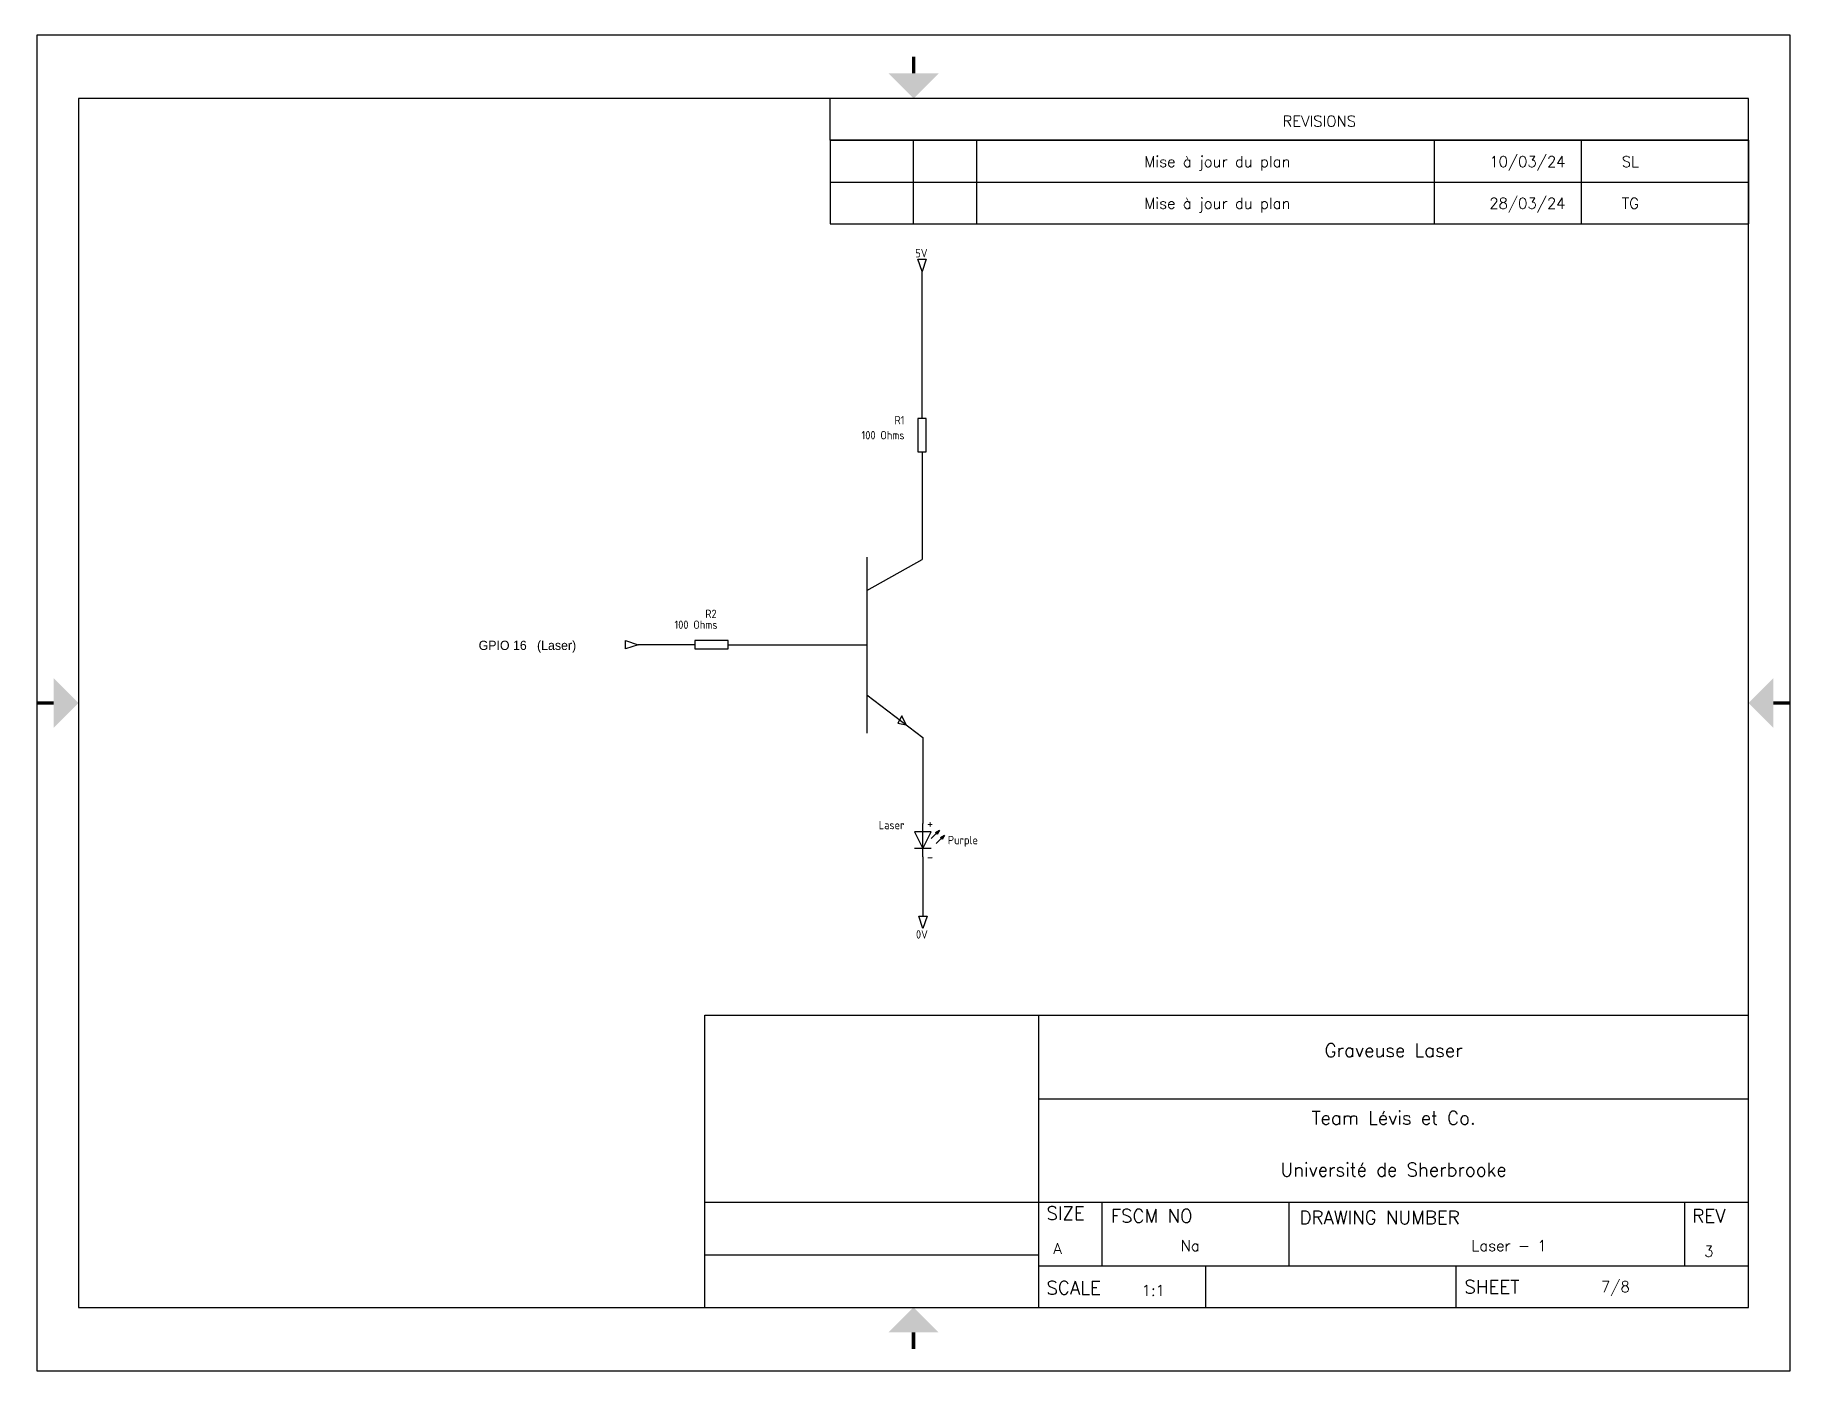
# Model space of a CAD drawing. Header units: inches. Extents: x -1 to 1051, y 0 to 800.
import ezdxf
from ezdxf.enums import TextEntityAlignment as Align

# ---------------------------------------------------------------- set-up
doc = ezdxf.new("R2010")
doc.units = ezdxf.units.IN
doc.header["$LTSCALE"] = 0.75
doc.header["$MEASUREMENT"] = 0
for name, color, linetype in [('BLK_20AWG', 7, 'Continuous'), ('MISC', 2, 'Continuous'), ('SYMS', 7, 'Continuous'), ('TAGS', 51, 'Continuous'), ('TB_LABELS', 1, 'Continuous'), ('Title Block', 7, 'Continuous'), ('Viewport', 7, 'Continuous'), ('XREF', 7, 'Continuous')]:
    doc.layers.add(name, color=color, linetype=linetype)
doc.styles.add('Roman', font='romans')
doc.styles.add('WD', font='romans.shx')
doc.styles.add('WD_IEC', font='isocp2.shx', dxfattribs={"width": 0.9, "height": 4})

# ---------------------------------------------------------------- blocks, each defined once
blk = doc.blocks.new('ANSI_border_A(L)')
for p, q in [((475, 737), (475, 762)), ((1025, 737), (475, 737))]:
    blk.add_line(p, q)
at = {"layer": 'Title Block'}
for p, q in [((0, 800), (0, 0)), ((1050, 800), (0, 800)), ((1050, 0), (1050, 800)), ((25, 762), (25, 38)), ((1025, 762), (25, 762)), ((1025, 38), (1025, 762)), ((25, 38), (1025, 38)), ((0, 0), (1050, 0))]:
    blk.add_line(p, q, dxfattribs=at)
at = {"layer": 'Title Block', "const_width": 2}
for points in [[(525.1, 787.1), (525.1, 777.1)], [(0, 400), (10, 400)], [(1050, 400), (1040, 400)], [(525, 13), (525, 23)]]:
    blk.add_lwpolyline(points, dxfattribs=at)
at = {"layer": 'Title Block'}
for points in [[(510.1, 777.1), (540.1, 777.1), (525.1, 762.1)], [(10, 385), (10, 415), (25, 400)], [(1040, 385), (1040, 415), (1025, 400)], [(510, 23), (540, 23), (525, 38)]]:
    blk.add_solid(points, dxfattribs=at)
at = {"layer": 'Title Block', "style": 'Roman'}
blk.add_text('REVISIONS', height=6.5, dxfattribs=at).set_placement((746, 745.2))
blk = doc.blocks.new('ANSI_REVblock_A')
blk.add_line((0, 0), (0, -0.25))
at = {"layer": 'Title Block'}
for p, q in [((-5.5, 0), (0, 0)), ((-5.5, 0), (-5.5, -0.25)), ((-5, -0.25), (-5, 0)), ((-4.62, -0.25), (-4.62, 0)), ((-1.88, -0.25), (-1.88, 0)), ((-1, -0.25), (-1, 0)), ((-5.5, -0.25), (0, -0.25))]:
    blk.add_line(p, q, dxfattribs=at)
at = {"style": 'WD'}
for tag, p in [('ZONE', (-5.391, -0.16)), ('REV', (-4.92, -0.16)), ('DESCRIPTION', (-3.618, -0.16)), ('DATE', (-1.552, -0.16)), ('APPROVED', (-0.759, -0.16))]:
    blk.add_attdef(tag, p, '', height=0.065, dxfattribs=at)
at = {"style": 'WD', "flags": 1}
blk.add_attdef('WD_TB', (-4.505, -0.154), '', height=0.03, dxfattribs=at)
blk = doc.blocks.new('ANSI_tblock_desc_A(L)')
for p, q in [((0, 0), (0, 1.75)), ((-6.25, 0), (0, 0))]:
    blk.add_line(p, q)
at = {"layer": 'Title Block'}
for p, q in [((-6.25, 1.75), (0, 1.75)), ((-6.25, 0), (-6.25, 1.75)), ((-4.25, 0), (-4.25, 1.75)), ((-4.25, 1.25), (0, 1.25)), ((-6.25, 0.63), (0, 0.63)), ((-3.87, 0.25), (-3.87, 0.63)), ((-2.75, 0.25), (-2.75, 0.63)), ((-0.38, 0.25), (-0.38, 0.63)), ((-6.25, 0.315), (-4.25, 0.315)), ((-4.25, 0.25), (0, 0.25)), ((-3.25, 0), (-3.25, 0.25)), ((-1.75, 0), (-1.75, 0.25))]:
    blk.add_line(p, q, dxfattribs=at)
at = {"color": 0, "style": 'Roman', "flags": 8}
for tag, p in [('FNAME', (-10.3, 5.12)), ('REVDATE', (-10.3, 2.62)), ('USER', (-10.3, -0.38))]:
    blk.add_attdef(tag, p, '', height=0.15, rotation=90, dxfattribs=at)
at = {"style": 'WD'}
for tag, p in [('PROJDESC', (-2.125, 1.5)), ('TITLE1', (-2.125, 1.095)), ('TITLE2', (-2.125, 0.785))]:
    blk.add_attdef(tag, text='', height=0.08, dxfattribs=at).set_placement(p, align=Align.CENTER)
for tag, p in [('SIZE', (-4.162, 0.32)), ('FSCM_NO', (-3.4, 0.337)), ('DWG_NO', (-1.659, 0.337)), ('REV', (-0.265, 0.303)), ('SCALE', (-3.634, 0.069)), ('SHEET', (-0.883, 0.092))]:
    blk.add_attdef(tag, p, '', height=0.065, dxfattribs=at)
at = {"style": 'WD', "flags": 1}
blk.add_attdef('WD_TB', (-5.57, 0.177), '', height=0.086, dxfattribs=at)
at = {"layer": 'TB_LABELS', "style": 'WD'}
for s, p in [('SIZE', (-4.204, 0.604)), ('FSCM NO', (-3.819, 0.588)), ('DRAWING NUMBER', (-2.689, 0.579)), ('REV', (-0.336, 0.588)), ('SCALE', (-4.204, 0.158)), ('SHEET', (-1.701, 0.164))]:
    blk.add_text(s, height=0.08, dxfattribs=at).set_placement(p, align=Align.TOP_LEFT)
blk = doc.blocks.new('VRE1B')
for p, q in [((0, 5), (0, 10)), ((0, -5), (0, -10))]:
    blk.add_line(p, q)
blk.add_lwpolyline([(-1.25, 5), (-1.25, -5), (1.25, -5), (1.25, 5)], close=True)
at = {"style": 'WD_IEC'}
for tag, p in [('INST', (-5.25, 10.25)), ('TAG1', (-5.25, 3.25)), ('LOC', (-5.25, 6.75)), ('RATING1', (-5.25, -1.25)), ('DESC1', (-5.25, -5.25)), ('DESC3', (-5.25, -12.25)), ('DESC2', (-5.25, -8.75))]:
    blk.add_attdef(tag, text='', height=2.5, dxfattribs=at).set_placement(p, align=Align.RIGHT)
blk.add_attdef('TERM01', text='', height=2, rotation=90, dxfattribs=at).set_placement((-1, 10), align=Align.RIGHT)
at = {"style": 'WD_IEC', "flags": 1}
for tag, p, height in [('X2TERM01', (0, 10), 0.32), ('MFG', (2.75, 9), 1.5), ('CAT', (2.75, 6.5), 1.5), ('ASSYCODE', (2.25, -1.5), 1), ('FAMILY', (2.25, -3), 1), ('CATDESC', (2.25, -4.5), 1), ('X8TERM02', (0, -10), 0.32)]:
    blk.add_attdef(tag, p, '', height=height, dxfattribs=at)
at = {"style": 'WD_IEC'}
blk.add_attdef('TERM02', (-1, -10), '', height=2, rotation=90, dxfattribs=at)
blk = doc.blocks.new('HA1D2')
blk.add_lwpolyline([(0, 0), (-1.25, 3.75), (1.25, 3.75)], close=True)
at = {"style": 'WD_IEC'}
blk.add_attdef('XREF', text='', height=2.5, rotation=90, dxfattribs=at).set_placement((0, 5), align=Align.MIDDLE_LEFT)
at = {"style": 'WD_IEC', "flags": 1}
blk.add_attdef('SIGCODE', text='', height=1, dxfattribs=at).set_placement((-2.5, 1.8), align=Align.RIGHT)
blk.add_attdef('X8TERM01', (0, 0), '', height=0.32, dxfattribs=at)
at = {"style": 'WD_IEC', "flags": 8}
blk.add_attdef('WIRENO', text='', height=2.5, rotation=90, dxfattribs=at).set_placement((-1, -1.25), align=Align.RIGHT)
at = {"style": 'WD_IEC'}
blk.add_attdef('DESC1', text='', height=2.5, rotation=90, dxfattribs=at).set_placement((1, -1.25), align=Align.TOP_RIGHT)
blk = doc.blocks.new('WDDOT')
for radius in [0.03, 0.0187, 0.00929]:
    blk.add_circle((0, 0), radius)
blk = doc.blocks.new('HA1D3')
blk.add_lwpolyline([(0, 0), (-3.75, -1.25), (-3.75, 1.25)], close=True)
at = {"style": 'WD_IEC'}
blk.add_attdef('XREF', text='', height=2.5, dxfattribs=at).set_placement((-5, 0), align=Align.MIDDLE_RIGHT)
at = {"style": 'WD_IEC', "flags": 1}
blk.add_attdef('SIGCODE', text='', height=1, dxfattribs=at).set_placement((-2.5, 1.8), align=Align.RIGHT)
at = {"style": 'WD_IEC'}
for tag, p, height, flags in [('X1TERM01', (0, 0), 0.32, 1), ('WIRENO', (1.25, 1), 2.5, 8)]:
    blk.add_attdef(tag, p, '', height=height, dxfattribs=dict(at, flags=flags))
blk.add_attdef('DESC1', text='', height=2.5, dxfattribs=at).set_placement((1.25, -1), align=Align.TOP_LEFT)
blk = doc.blocks.new('VLT1GL')
for p, q in [((0, -5), (0, 5)), ((0, 5), (0, 5)), ((2.5, 0.5), (4, 2)), ((4, -1), (5.5, 0.5)), ((2.5, -2.5), (-2.5, -2.5))]:
    blk.add_line(p, q)
for points in [[(2.5, 2.5), (-2.5, 2.5), (0, -2.5)], [(3.75, 2.25), (5, 3), (4.25, 1.75)], [(5.25, 0.75), (6.5, 1.5), (5.75, 0.25)]]:
    blk.add_lwpolyline(points, close=True)
for points in [[(5, 3), (3.75, 2.25), (4.25, 1.75)], [(6.5, 1.5), (5.25, 0.75), (5.75, 0.25)]]:
    blk.add_solid(points)
at = {"style": 'WD_IEC'}
for s, p in [('+', (1.25, 5)), ('-', (1.25, -5))]:
    blk.add_text(s, height=3, dxfattribs=at).set_placement(p, align=Align.MIDDLE_LEFT)
for tag, p in [('INST', (-5.5, 10.25)), ('TAG1', (-5.5, 3.25)), ('LOC', (-5.5, 6.75)), ('RATING1', (-5.5, -1.1)), ('DESC1', (-5.5, -6.35)), ('DESC2', (-5.5, -9.85)), ('DESC3', (-5.5, -13.35))]:
    blk.add_attdef(tag, text='', height=2.5, dxfattribs=at).set_placement(p, align=Align.RIGHT)
for tag, p, height, flags in [('X2TERM01', (0, 5), 0.32, 1), ('MFG', (7.5, 4.5), 1.5, 9), ('X4LINK', (-3, 0), 0.32, 1), ('X1LINK', (3, 0), 0.32, 1), ('CAT', (7.5, 2), 1.5, 9), ('X8TERM02', (0, -5), 0.32, 1), ('ASSYCODE', (1, -4), 1, 1), ('FAMILY', (1, -5.5), 1, 1), ('CATDESC', (1, -7), 1, 1)]:
    blk.add_attdef(tag, p, '', height=height, dxfattribs=dict(at, flags=flags))
blk.add_attdef('TERM01', text='', height=2, rotation=90, dxfattribs=at).set_placement((-1, 5), align=Align.RIGHT)
blk.add_attdef('TERM02', (-1, -5), '', height=2, rotation=90, dxfattribs=at)
at = {"lineweight": 13, "style": 'WD_IEC'}
blk.add_attdef('COLOR', text='', height=2.5, dxfattribs=at).set_placement((7.5, 0), align=Align.MIDDLE_LEFT)
at = {"lineweight": 15, "style": 'WD_IEC'}
for tag, p in [('XREF', (-5.5, -18)), ('WDTAGALT', (-5.5, -21.5))]:
    blk.add_attdef(tag, text='', height=2.5, dxfattribs=at).set_placement(p, align=Align.RIGHT)
blk = doc.blocks.new('HA1S4')
blk.add_lwpolyline([(0, -3.75), (-1.25, 0), (1.25, 0)], close=True)
at = {"style": 'WD_IEC', "flags": 8}
blk.add_attdef('WIRENO', (-1, 1.25), '', height=2.5, rotation=90, dxfattribs=at)
at = {"style": 'WD_IEC'}
blk.add_attdef('DESC1', text='', height=2.5, rotation=90, dxfattribs=at).set_placement((1, 1.25), align=Align.TOP_LEFT)
at = {"style": 'WD_IEC', "flags": 1}
blk.add_attdef('X2TERM01', (0, 0), '', height=0.32, dxfattribs=at)
blk.add_attdef('SIGCODE', text='', height=1, dxfattribs=at).set_placement((-2.5, -3.2), align=Align.RIGHT)
at = {"style": 'WD_IEC'}
blk.add_attdef('XREF', text='', height=2.5, rotation=90, dxfattribs=at).set_placement((0, -5), align=Align.MIDDLE_RIGHT)

msp = doc.modelspace()

# ---------------------------------------------------------------- linework, layer by layer
for p, q in [((497.1, 487.4), (497.1, 434.9)), ((497.1, 467.4), (530.1, 485.9)), ((497.1, 434.9), (497.1, 381.9)), ((497.1, 404.9), (530.6, 379.4)), ((518.1, 392.4), (515.6, 387.9)), ((520.6, 386.9), (518.1, 392.4)), ((515.6, 387.9), (520.6, 386.9))]:
    msp.add_line(p, q)
at = {"layer": 'BLK_20AWG'}
for p, q in [((530.1, 580.4), (530.1, 658.4)), ((530.1, 540.4), (530.1, 485.9)), ((384.1, 434.9), (360.1, 434.9)), ((424.1, 434.9), (497.1, 434.9)), ((530.6, 379.4), (530.6, 353.9)), ((530.6, 353.9), (530.6, 327.9)), ((530.6, 307.9), (530.6, 272.4))]:
    msp.add_line(p, q, dxfattribs=at)

# ---------------------------------------------------------------- block references
ref = msp.add_blockref('ANSI_REVblock_A', (1025, 737), dxfattribs=dict(xscale=100, yscale=100, zscale=100))
ref.add_attrib('DESCRIPTION', 'Mise à jour du plan', (663.2, 721), dxfattribs={"height": 6.5, "style": 'WD'})
ref.add_attrib('DATE', '10/03/24', (869.8, 721), dxfattribs={"height": 6.5, "style": 'WD'})
ref.add_attrib('APPROVED', 'SL', (949.1, 721), dxfattribs={"height": 6.5, "style": 'WD'})
ref = msp.add_blockref('ANSI_REVblock_A', (1025, 712), dxfattribs=dict(xscale=100, yscale=100, zscale=100))
ref.add_attrib('DESCRIPTION', 'Mise à jour du plan', (663.2, 696), dxfattribs={"height": 6.5, "style": 'WD'})
ref.add_attrib('DATE', '28/03/24', (869.8, 696), dxfattribs={"height": 6.5, "style": 'WD'})
ref.add_attrib('APPROVED', 'TG', (949.1, 696), dxfattribs={"height": 6.5, "style": 'WD'})
at = {"xscale": 100, "yscale": 100, "zscale": 100}
msp.add_blockref('ANSI_tblock_desc_A(L)', (1025, 38), dxfattribs=at).add_auto_attribs({'PROJDESC': 'Graveuse Laser', 'TITLE1': 'Team Lévis et Co.', 'TITLE2': 'Université de Sherbrooke', 'SIZE': 'A', 'FSCM_NO': 'Na', 'DWG_NO': 'Laser - 1', 'REV': '3', 'SCALE': '1:1', 'SHEET': '7/8'})
at = {"layer": 'SYMS'}
ref = msp.add_blockref('HA1D2', (530.1, 658.4), dxfattribs=dict(at, xscale=2, yscale=2, zscale=2))
ref.add_attrib('XREF', '5V', dxfattribs={"layer": 'XREF', "height": 5, "style": 'WD_IEC'}).set_placement((526.1, 669.4), align=Align.MIDDLE_LEFT)
ref = msp.add_blockref('VRE1B', (530.1, 560.4), dxfattribs=dict(at, xscale=2, yscale=2, zscale=2))
ref.add_attrib('RATING1', '100 Ohms', dxfattribs={"layer": 'MISC', "color": 5, "height": 5, "style": 'WD_IEC'}).set_placement((519.6, 557.9), align=Align.RIGHT)
ref.add_attrib('TAG1', 'R1', dxfattribs={"layer": 'TAGS', "color": 5, "height": 5, "style": 'WD_IEC'}).set_placement((519.6, 566.9), align=Align.RIGHT)
ref = msp.add_blockref('VRE1B', (404.1, 434.9), dxfattribs=dict(at, xscale=2, yscale=2, zscale=2, rotation=270))
ref.add_attrib('RATING1', '100 Ohms', dxfattribs={"layer": 'MISC', "color": 5, "height": 5, "style": 'WD_IEC'}).set_placement((407.6, 444.4), align=Align.RIGHT)
ref.add_attrib('TAG1', 'R2', dxfattribs={"layer": 'TAGS', "color": 5, "height": 5, "style": 'WD_IEC'}).set_placement((407.1, 450.9), align=Align.RIGHT)
at = {"layer": 'SYMS', "xscale": 2, "yscale": 2, "zscale": 2}
for name, p in [('HA1D3', (360.1, 434.9)), ('WDDOT', (497.1, 434.9))]:
    msp.add_blockref(name, p, dxfattribs=at)
at = {"layer": 'SYMS'}
ref = msp.add_blockref('VLT1GL', (530.6, 317.9), dxfattribs=dict(at, xscale=2, yscale=2, zscale=2))
ref.add_attrib('COLOR', 'Purple', dxfattribs={"layer": 'MISC', "color": 5, "lineweight": 13, "height": 5, "style": 'WD_IEC'}).set_placement((545.6, 317.9), align=Align.MIDDLE_LEFT)
ref.add_attrib('TAG1', 'Laser', dxfattribs={"layer": 'TAGS', "color": 5, "height": 5, "style": 'WD_IEC'}).set_placement((519.6, 324.4), align=Align.RIGHT)
ref = msp.add_blockref('HA1S4', (530.6, 272.4), dxfattribs=dict(at, xscale=2, yscale=2, zscale=2))
ref.add_attrib('XREF', '0V', dxfattribs={"layer": 'XREF', "height": 5, "style": 'WD_IEC'}).set_placement((533.6, 261.4), align=Align.MIDDLE_RIGHT)
at = {"layer": 'Viewport'}
msp.add_blockref('ANSI_border_A(L)', (0, 0), dxfattribs=at)

# ---------------------------------------------------------------- texts
at = {"insert": (264.6, 437.3), "char_height": 5.533, "attachment_point": 1}
msp.add_mtext_dynamic_manual_height_columns('GPIO 16   (Laser)   ', width=149.253, gutter_width=27.7, heights=[14], dxfattribs=at)

doc.saveas('drawing.dxf')
